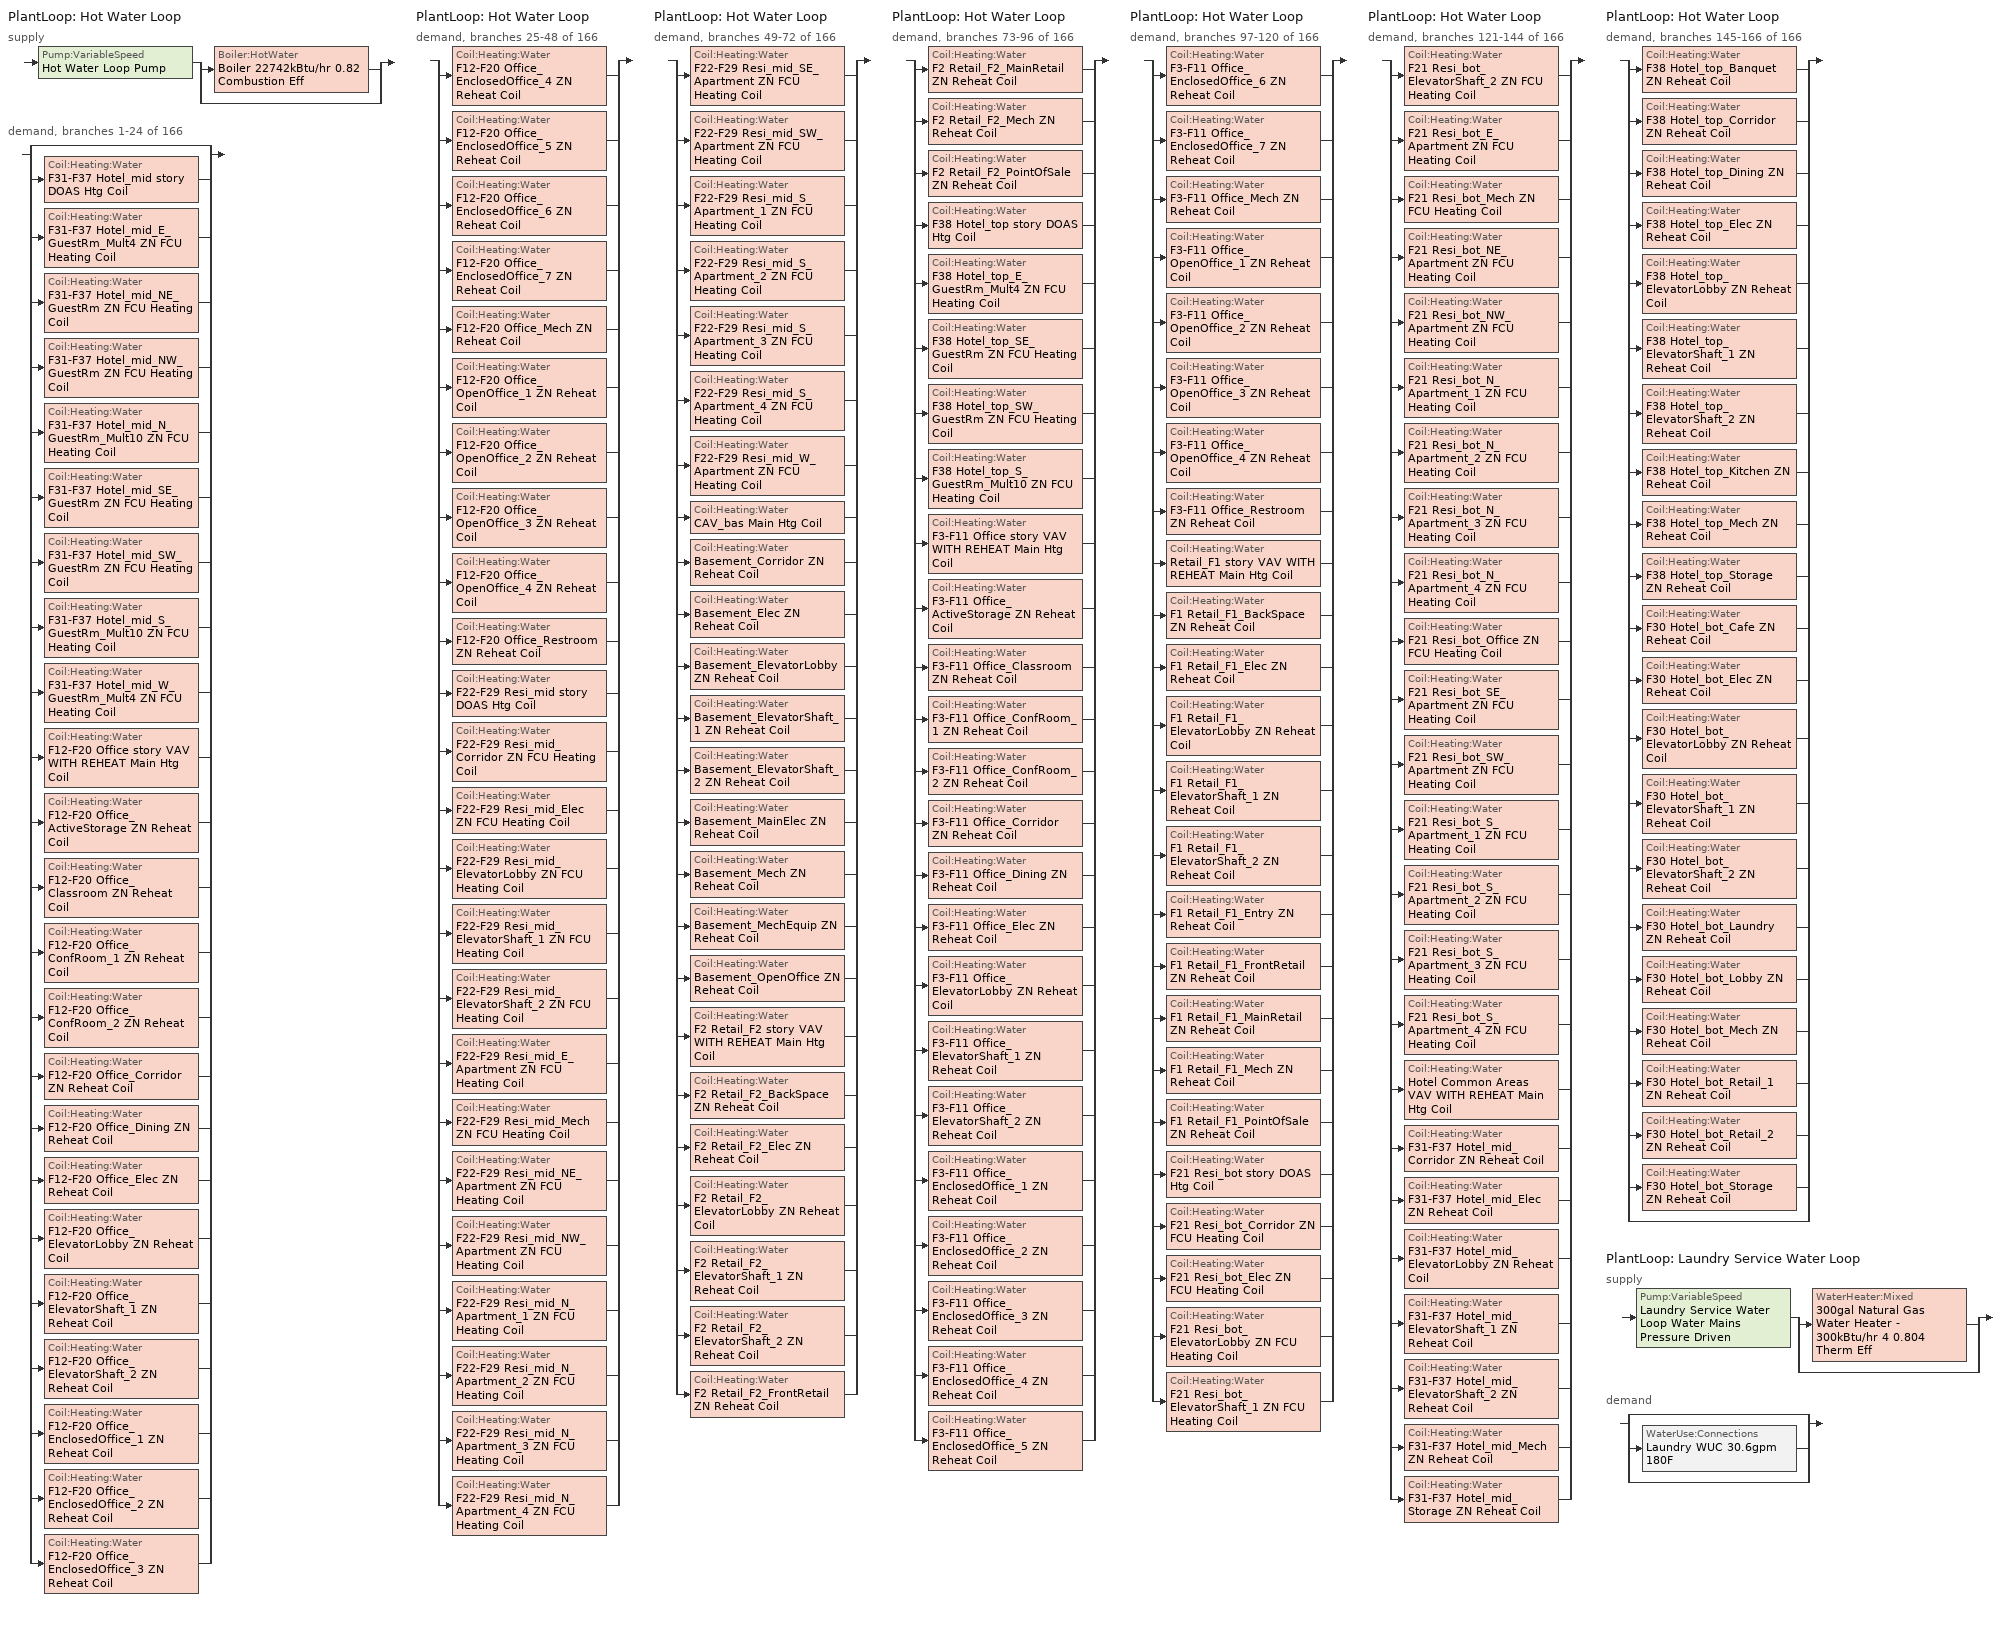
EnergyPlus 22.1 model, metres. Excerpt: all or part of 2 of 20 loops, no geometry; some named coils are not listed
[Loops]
PlantLoop 'Hot Water Loop'
 supply: Pump:VariableSpeed 'Hot Water Loop Pump' > split
  | Boiler:HotWater 'Boiler 22742kBtu/hr 0.82 Combustion Eff'
  | bypass
 demand, branches 1-24 of 166: split
  | bypass
  | Coil:Heating:Water 'F31-F37 Hotel_mid story DOAS Htg Coil'
  | Coil:Heating:Water 'F31-F37 Hotel_mid_E_GuestRm_Mult4 ZN FCU Heating Coil'
  | Coil:Heating:Water 'F31-F37 Hotel_mid_NE_GuestRm ZN FCU Heating Coil'
  | Coil:Heating:Water 'F31-F37 Hotel_mid_NW_GuestRm ZN FCU Heating Coil'
  | Coil:Heating:Water 'F31-F37 Hotel_mid_N_GuestRm_Mult10 ZN FCU Heating Coil'
  | Coil:Heating:Water 'F31-F37 Hotel_mid_SE_GuestRm ZN FCU Heating Coil'
  | Coil:Heating:Water 'F31-F37 Hotel_mid_SW_GuestRm ZN FCU Heating Coil'
  | Coil:Heating:Water 'F31-F37 Hotel_mid_S_GuestRm_Mult10 ZN FCU Heating Coil'
  | Coil:Heating:Water 'F31-F37 Hotel_mid_W_GuestRm_Mult4 ZN FCU Heating Coil'
  | Coil:Heating:Water 'F12-F20 Office story VAV WITH REHEAT Main Htg Coil'
  | Coil:Heating:Water 'F12-F20 Office_ActiveStorage ZN Reheat Coil'
  | Coil:Heating:Water 'F12-F20 Office_Classroom ZN Reheat Coil'
  | Coil:Heating:Water 'F12-F20 Office_ConfRoom_1 ZN Reheat Coil'
  | Coil:Heating:Water 'F12-F20 Office_ConfRoom_2 ZN Reheat Coil'
  | Coil:Heating:Water 'F12-F20 Office_Corridor ZN Reheat Coil'
  | Coil:Heating:Water 'F12-F20 Office_Dining ZN Reheat Coil'
  | Coil:Heating:Water 'F12-F20 Office_Elec ZN Reheat Coil'
  | Coil:Heating:Water 'F12-F20 Office_ElevatorLobby ZN Reheat Coil'
  | Coil:Heating:Water 'F12-F20 Office_ElevatorShaft_1 ZN Reheat Coil'
  | Coil:Heating:Water 'F12-F20 Office_ElevatorShaft_2 ZN Reheat Coil'
  | Coil:Heating:Water 'F12-F20 Office_EnclosedOffice_1 ZN Reheat Coil'
  | Coil:Heating:Water 'F12-F20 Office_EnclosedOffice_2 ZN Reheat Coil'
  | Coil:Heating:Water 'F12-F20 Office_EnclosedOffice_3 ZN Reheat Coil'
PlantLoop 'Hot Water Loop'
 demand, branches 25-48 of 166: split
  | Coil:Heating:Water 'F12-F20 Office_EnclosedOffice_4 ZN Reheat Coil'
  | Coil:Heating:Water 'F12-F20 Office_EnclosedOffice_5 ZN Reheat Coil'
  | Coil:Heating:Water 'F12-F20 Office_EnclosedOffice_6 ZN Reheat Coil'
  | Coil:Heating:Water 'F12-F20 Office_EnclosedOffice_7 ZN Reheat Coil'
  | Coil:Heating:Water 'F12-F20 Office_Mech ZN Reheat Coil'
  | Coil:Heating:Water 'F12-F20 Office_OpenOffice_1 ZN Reheat Coil'
  | Coil:Heating:Water 'F12-F20 Office_OpenOffice_2 ZN Reheat Coil'
  | Coil:Heating:Water 'F12-F20 Office_OpenOffice_3 ZN Reheat Coil'
  | Coil:Heating:Water 'F12-F20 Office_OpenOffice_4 ZN Reheat Coil'
  | Coil:Heating:Water 'F12-F20 Office_Restroom ZN Reheat Coil'
  | Coil:Heating:Water 'F22-F29 Resi_mid story DOAS Htg Coil'
  | Coil:Heating:Water 'F22-F29 Resi_mid_Corridor ZN FCU Heating Coil'
  | Coil:Heating:Water 'F22-F29 Resi_mid_Elec ZN FCU Heating Coil'
  | Coil:Heating:Water 'F22-F29 Resi_mid_ElevatorLobby ZN FCU Heating Coil'
  | Coil:Heating:Water 'F22-F29 Resi_mid_ElevatorShaft_1 ZN FCU Heating Coil'
  | Coil:Heating:Water 'F22-F29 Resi_mid_ElevatorShaft_2 ZN FCU Heating Coil'
  | Coil:Heating:Water 'F22-F29 Resi_mid_E_Apartment ZN FCU Heating Coil'
  | Coil:Heating:Water 'F22-F29 Resi_mid_Mech ZN FCU Heating Coil'
  | Coil:Heating:Water 'F22-F29 Resi_mid_NE_Apartment ZN FCU Heating Coil'
  | Coil:Heating:Water 'F22-F29 Resi_mid_NW_Apartment ZN FCU Heating Coil'
  | Coil:Heating:Water 'F22-F29 Resi_mid_N_Apartment_1 ZN FCU Heating Coil'
  | Coil:Heating:Water 'F22-F29 Resi_mid_N_Apartment_2 ZN FCU Heating Coil'
  | Coil:Heating:Water 'F22-F29 Resi_mid_N_Apartment_3 ZN FCU Heating Coil'
  | Coil:Heating:Water 'F22-F29 Resi_mid_N_Apartment_4 ZN FCU Heating Coil'
PlantLoop 'Hot Water Loop'
 demand, branches 49-72 of 166: split
  | Coil:Heating:Water 'F22-F29 Resi_mid_SE_Apartment ZN FCU Heating Coil'
  | Coil:Heating:Water 'F22-F29 Resi_mid_SW_Apartment ZN FCU Heating Coil'
  | Coil:Heating:Water 'F22-F29 Resi_mid_S_Apartment_1 ZN FCU Heating Coil'
  | Coil:Heating:Water 'F22-F29 Resi_mid_S_Apartment_2 ZN FCU Heating Coil'
  | Coil:Heating:Water 'F22-F29 Resi_mid_S_Apartment_3 ZN FCU Heating Coil'
  | Coil:Heating:Water 'F22-F29 Resi_mid_S_Apartment_4 ZN FCU Heating Coil'
  | Coil:Heating:Water 'F22-F29 Resi_mid_W_Apartment ZN FCU Heating Coil'
  | Coil:Heating:Water 'CAV_bas Main Htg Coil'
  | Coil:Heating:Water 'Basement_Corridor ZN Reheat Coil'
  | Coil:Heating:Water 'Basement_Elec ZN Reheat Coil'
  | Coil:Heating:Water 'Basement_ElevatorLobby ZN Reheat Coil'
  | Coil:Heating:Water 'Basement_ElevatorShaft_1 ZN Reheat Coil'
  | Coil:Heating:Water 'Basement_ElevatorShaft_2 ZN Reheat Coil'
  | Coil:Heating:Water 'Basement_MainElec ZN Reheat Coil'
  | Coil:Heating:Water 'Basement_Mech ZN Reheat Coil'
  | Coil:Heating:Water 'Basement_MechEquip ZN Reheat Coil'
  | Coil:Heating:Water 'Basement_OpenOffice ZN Reheat Coil'
  | Coil:Heating:Water 'F2 Retail_F2 story VAV WITH REHEAT Main Htg Coil'
  | Coil:Heating:Water 'F2 Retail_F2_BackSpace ZN Reheat Coil'
  | Coil:Heating:Water 'F2 Retail_F2_Elec ZN Reheat Coil'
  | Coil:Heating:Water 'F2 Retail_F2_ElevatorLobby ZN Reheat Coil'
  | Coil:Heating:Water 'F2 Retail_F2_ElevatorShaft_1 ZN Reheat Coil'
  | Coil:Heating:Water 'F2 Retail_F2_ElevatorShaft_2 ZN Reheat Coil'
  | Coil:Heating:Water 'F2 Retail_F2_FrontRetail ZN Reheat Coil'
PlantLoop 'Hot Water Loop'
 demand, branches 73-96 of 166: split
  | Coil:Heating:Water 'F2 Retail_F2_MainRetail ZN Reheat Coil'
  | Coil:Heating:Water 'F2 Retail_F2_Mech ZN Reheat Coil'
  | Coil:Heating:Water 'F2 Retail_F2_PointOfSale ZN Reheat Coil'
  | Coil:Heating:Water 'F38 Hotel_top story DOAS Htg Coil'
  | Coil:Heating:Water 'F38 Hotel_top_E_GuestRm_Mult4 ZN FCU Heating Coil'
  | Coil:Heating:Water 'F38 Hotel_top_SE_GuestRm ZN FCU Heating Coil'
  | Coil:Heating:Water 'F38 Hotel_top_SW_GuestRm ZN FCU Heating Coil'
  | Coil:Heating:Water 'F38 Hotel_top_S_GuestRm_Mult10 ZN FCU Heating Coil'
  | Coil:Heating:Water 'F3-F11 Office story VAV WITH REHEAT Main Htg Coil'
  | Coil:Heating:Water 'F3-F11 Office_ActiveStorage ZN Reheat Coil'
  | Coil:Heating:Water 'F3-F11 Office_Classroom ZN Reheat Coil'
  | Coil:Heating:Water 'F3-F11 Office_ConfRoom_1 ZN Reheat Coil'
  | Coil:Heating:Water 'F3-F11 Office_ConfRoom_2 ZN Reheat Coil'
  | Coil:Heating:Water 'F3-F11 Office_Corridor ZN Reheat Coil'
  | Coil:Heating:Water 'F3-F11 Office_Dining ZN Reheat Coil'
  | Coil:Heating:Water 'F3-F11 Office_Elec ZN Reheat Coil'
  | Coil:Heating:Water 'F3-F11 Office_ElevatorLobby ZN Reheat Coil'
  | Coil:Heating:Water 'F3-F11 Office_ElevatorShaft_1 ZN Reheat Coil'
  | Coil:Heating:Water 'F3-F11 Office_ElevatorShaft_2 ZN Reheat Coil'
  | Coil:Heating:Water 'F3-F11 Office_EnclosedOffice_1 ZN Reheat Coil'
  | Coil:Heating:Water 'F3-F11 Office_EnclosedOffice_2 ZN Reheat Coil'
  | Coil:Heating:Water 'F3-F11 Office_EnclosedOffice_3 ZN Reheat Coil'
  | Coil:Heating:Water 'F3-F11 Office_EnclosedOffice_4 ZN Reheat Coil'
  | Coil:Heating:Water 'F3-F11 Office_EnclosedOffice_5 ZN Reheat Coil'
PlantLoop 'Hot Water Loop'
 demand, branches 97-120 of 166: split
  | Coil:Heating:Water 'F3-F11 Office_EnclosedOffice_6 ZN Reheat Coil'
  | Coil:Heating:Water 'F3-F11 Office_EnclosedOffice_7 ZN Reheat Coil'
  | Coil:Heating:Water 'F3-F11 Office_Mech ZN Reheat Coil'
  | Coil:Heating:Water 'F3-F11 Office_OpenOffice_1 ZN Reheat Coil'
  | Coil:Heating:Water 'F3-F11 Office_OpenOffice_2 ZN Reheat Coil'
  | Coil:Heating:Water 'F3-F11 Office_OpenOffice_3 ZN Reheat Coil'
  | Coil:Heating:Water 'F3-F11 Office_OpenOffice_4 ZN Reheat Coil'
  | Coil:Heating:Water 'F3-F11 Office_Restroom ZN Reheat Coil'
  | Coil:Heating:Water 'Retail_F1 story VAV WITH REHEAT Main Htg Coil'
  | Coil:Heating:Water 'F1 Retail_F1_BackSpace ZN Reheat Coil'
  | Coil:Heating:Water 'F1 Retail_F1_Elec ZN Reheat Coil'
  | Coil:Heating:Water 'F1 Retail_F1_ElevatorLobby ZN Reheat Coil'
  | Coil:Heating:Water 'F1 Retail_F1_ElevatorShaft_1 ZN Reheat Coil'
  | Coil:Heating:Water 'F1 Retail_F1_ElevatorShaft_2 ZN Reheat Coil'
  | Coil:Heating:Water 'F1 Retail_F1_Entry ZN Reheat Coil'
  | Coil:Heating:Water 'F1 Retail_F1_FrontRetail ZN Reheat Coil'
  | Coil:Heating:Water 'F1 Retail_F1_MainRetail ZN Reheat Coil'
  | Coil:Heating:Water 'F1 Retail_F1_Mech ZN Reheat Coil'
  | Coil:Heating:Water 'F1 Retail_F1_PointOfSale ZN Reheat Coil'
  | Coil:Heating:Water 'F21 Resi_bot story DOAS Htg Coil'
  | Coil:Heating:Water 'F21 Resi_bot_Corridor ZN FCU Heating Coil'
  | Coil:Heating:Water 'F21 Resi_bot_Elec ZN FCU Heating Coil'
  | Coil:Heating:Water 'F21 Resi_bot_ElevatorLobby ZN FCU Heating Coil'
  | Coil:Heating:Water 'F21 Resi_bot_ElevatorShaft_1 ZN FCU Heating Coil'
PlantLoop 'Hot Water Loop'
 demand, branches 121-144 of 166: split
  | Coil:Heating:Water 'F21 Resi_bot_ElevatorShaft_2 ZN FCU Heating Coil'
  | Coil:Heating:Water 'F21 Resi_bot_E_Apartment ZN FCU Heating Coil'
  | Coil:Heating:Water 'F21 Resi_bot_Mech ZN FCU Heating Coil'
  | Coil:Heating:Water 'F21 Resi_bot_NE_Apartment ZN FCU Heating Coil'
  | Coil:Heating:Water 'F21 Resi_bot_NW_Apartment ZN FCU Heating Coil'
  | Coil:Heating:Water 'F21 Resi_bot_N_Apartment_1 ZN FCU Heating Coil'
  | Coil:Heating:Water 'F21 Resi_bot_N_Apartment_2 ZN FCU Heating Coil'
  | Coil:Heating:Water 'F21 Resi_bot_N_Apartment_3 ZN FCU Heating Coil'
  | Coil:Heating:Water 'F21 Resi_bot_N_Apartment_4 ZN FCU Heating Coil'
  | Coil:Heating:Water 'F21 Resi_bot_Office ZN FCU Heating Coil'
  | Coil:Heating:Water 'F21 Resi_bot_SE_Apartment ZN FCU Heating Coil'
  | Coil:Heating:Water 'F21 Resi_bot_SW_Apartment ZN FCU Heating Coil'
  | Coil:Heating:Water 'F21 Resi_bot_S_Apartment_1 ZN FCU Heating Coil'
  | Coil:Heating:Water 'F21 Resi_bot_S_Apartment_2 ZN FCU Heating Coil'
  | Coil:Heating:Water 'F21 Resi_bot_S_Apartment_3 ZN FCU Heating Coil'
  | Coil:Heating:Water 'F21 Resi_bot_S_Apartment_4 ZN FCU Heating Coil'
  | Coil:Heating:Water 'Hotel Common Areas VAV WITH REHEAT Main Htg Coil'
  | Coil:Heating:Water 'F31-F37 Hotel_mid_Corridor ZN Reheat Coil'
  | Coil:Heating:Water 'F31-F37 Hotel_mid_Elec ZN Reheat Coil'
  | Coil:Heating:Water 'F31-F37 Hotel_mid_ElevatorLobby ZN Reheat Coil'
  | Coil:Heating:Water 'F31-F37 Hotel_mid_ElevatorShaft_1 ZN Reheat Coil'
  | Coil:Heating:Water 'F31-F37 Hotel_mid_ElevatorShaft_2 ZN Reheat Coil'
  | Coil:Heating:Water 'F31-F37 Hotel_mid_Mech ZN Reheat Coil'
  | Coil:Heating:Water 'F31-F37 Hotel_mid_Storage ZN Reheat Coil'
PlantLoop 'Hot Water Loop'
 demand, branches 145-166 of 166: split
  | Coil:Heating:Water 'F38 Hotel_top_Banquet ZN Reheat Coil'
  | Coil:Heating:Water 'F38 Hotel_top_Corridor ZN Reheat Coil'
  | Coil:Heating:Water 'F38 Hotel_top_Dining ZN Reheat Coil'
  | Coil:Heating:Water 'F38 Hotel_top_Elec ZN Reheat Coil'
  | Coil:Heating:Water 'F38 Hotel_top_ElevatorLobby ZN Reheat Coil'
  | Coil:Heating:Water 'F38 Hotel_top_ElevatorShaft_1 ZN Reheat Coil'
  | Coil:Heating:Water 'F38 Hotel_top_ElevatorShaft_2 ZN Reheat Coil'
  | Coil:Heating:Water 'F38 Hotel_top_Kitchen ZN Reheat Coil'
  | Coil:Heating:Water 'F38 Hotel_top_Mech ZN Reheat Coil'
  | Coil:Heating:Water 'F38 Hotel_top_Storage ZN Reheat Coil'
  | Coil:Heating:Water 'F30 Hotel_bot_Cafe ZN Reheat Coil'
  | Coil:Heating:Water 'F30 Hotel_bot_Elec ZN Reheat Coil'
  | Coil:Heating:Water 'F30 Hotel_bot_ElevatorLobby ZN Reheat Coil'
  | Coil:Heating:Water 'F30 Hotel_bot_ElevatorShaft_1 ZN Reheat Coil'
  | Coil:Heating:Water 'F30 Hotel_bot_ElevatorShaft_2 ZN Reheat Coil'
  | Coil:Heating:Water 'F30 Hotel_bot_Laundry ZN Reheat Coil'
  | Coil:Heating:Water 'F30 Hotel_bot_Lobby ZN Reheat Coil'
  | Coil:Heating:Water 'F30 Hotel_bot_Mech ZN Reheat Coil'
  | Coil:Heating:Water 'F30 Hotel_bot_Retail_1 ZN Reheat Coil'
  | Coil:Heating:Water 'F30 Hotel_bot_Retail_2 ZN Reheat Coil'
  | Coil:Heating:Water 'F30 Hotel_bot_Storage ZN Reheat Coil'
  | bypass
PlantLoop 'Laundry Service Water Loop'
 supply: Pump:VariableSpeed 'Laundry Service Water Loop Water Mains Pressure Driven' > split
  | WaterHeater:Mixed '300gal Natural Gas Water Heater - 300kBtu/hr 4 0.804 Therm Eff'
  | bypass
 demand: split
  | bypass
  | WaterUse:Connections 'Laundry WUC 30.6gpm 180F'
  | bypass
[Coil:Heating:Water] Availability Schedule=Always On Discrete; U-Factor Times Area Value {W/K}=Autosize; Maximum Water Flow Rate {m3/s}=Autosize; Performance Input Method=UFactorTimesAreaAndDesignWaterFlowRate; Rated Capacity {W}=Autosize; Rated Inlet Water Temperature {C}=82.2222; Rated Outlet Water Temperature {C}=71.1111; Rated Ratio for Air and Water Convection=0.5
Name | Rated Inlet Air Temperature {C} | Rated Outlet Air Temperature {C}
Basement_Corridor ZN Reheat Coil; Basement_Elec ZN Reheat Coil; Basement_ElevatorLobby ZN Reheat Coil; Basement_ElevatorShaft_1 ZN Reheat Coil; Basement_ElevatorShaft_2 ZN Reheat Coil; Basement_MainElec ZN Reheat Coil; Basement_Mech ZN Reheat Coil; Basement_MechEquip ZN Reheat Coil; Basement_OpenOffice ZN Reheat Coil | 16.6667 | 50
F1 Retail_F1_BackSpace ZN Reheat Coil; F1 Retail_F1_Elec ZN Reheat Coil; F1 Retail_F1_ElevatorLobby ZN Reheat Coil; F1 Retail_F1_ElevatorShaft_1 ZN Reheat Coil; F1 Retail_F1_ElevatorShaft_2 ZN Reheat Coil; F1 Retail_F1_Entry ZN Reheat Coil; F1 Retail_F1_FrontRetail ZN Reheat Coil; F1 Retail_F1_MainRetail ZN Reheat Coil; F1 Retail_F1_Mech ZN Reheat Coil; F1 Retail_F1_PointOfSale ZN Reheat Coil; F12-F20 Office_ActiveStorage ZN Reheat Coil; F12-F20 Office_Classroom ZN Reheat Coil; F12-F20 Office_ConfRoom_1 ZN Reheat Coil; F12-F20 Office_ConfRoom_2 ZN Reheat Coil; F12-F20 Office_Corridor ZN Reheat Coil; F12-F20 Office_Dining ZN Reheat Coil; F12-F20 Office_Elec ZN Reheat Coil; F12-F20 Office_ElevatorLobby ZN Reheat Coil; F12-F20 Office_ElevatorShaft_1 ZN Reheat Coil; F12-F20 Office_ElevatorShaft_2 ZN Reheat Coil; F12-F20 Office_EnclosedOffice_1 ZN Reheat Coil; F12-F20 Office_EnclosedOffice_2 ZN Reheat Coil; F12-F20 Office_EnclosedOffice_3 ZN Reheat Coil; F12-F20 Office_EnclosedOffice_4 ZN Reheat Coil; F12-F20 Office_EnclosedOffice_5 ZN Reheat Coil; F12-F20 Office_EnclosedOffice_6 ZN Reheat Coil; F12-F20 Office_EnclosedOffice_7 ZN Reheat Coil; F12-F20 Office_Mech ZN Reheat Coil; F12-F20 Office_OpenOffice_1 ZN Reheat Coil; F12-F20 Office_OpenOffice_2 ZN Reheat Coil; F12-F20 Office_OpenOffice_3 ZN Reheat Coil; F12-F20 Office_OpenOffice_4 ZN Reheat Coil; F12-F20 Office_Restroom ZN Reheat Coil; F2 Retail_F2_BackSpace ZN Reheat Coil; F2 Retail_F2_Elec ZN Reheat Coil; F2 Retail_F2_ElevatorLobby ZN Reheat Coil; F2 Retail_F2_ElevatorShaft_1 ZN Reheat Coil; F2 Retail_F2_ElevatorShaft_2 ZN Reheat Coil; F2 Retail_F2_FrontRetail ZN Reheat Coil; F2 Retail_F2_MainRetail ZN Reheat Coil; F2 Retail_F2_Mech ZN Reheat Coil; F2 Retail_F2_PointOfSale ZN Reheat Coil; F3-F11 Office_ActiveStorage ZN Reheat Coil; F3-F11 Office_Classroom ZN Reheat Coil; F3-F11 Office_ConfRoom_1 ZN Reheat Coil; F3-F11 Office_ConfRoom_2 ZN Reheat Coil; F3-F11 Office_Corridor ZN Reheat Coil; F3-F11 Office_Dining ZN Reheat Coil; F3-F11 Office_Elec ZN Reheat Coil; F3-F11 Office_ElevatorLobby ZN Reheat Coil; F3-F11 Office_ElevatorShaft_1 ZN Reheat Coil; F3-F11 Office_ElevatorShaft_2 ZN Reheat Coil; F3-F11 Office_EnclosedOffice_1 ZN Reheat Coil; F3-F11 Office_EnclosedOffice_2 ZN Reheat Coil; F3-F11 Office_EnclosedOffice_3 ZN Reheat Coil; F3-F11 Office_EnclosedOffice_4 ZN Reheat Coil; F3-F11 Office_EnclosedOffice_5 ZN Reheat Coil; F3-F11 Office_EnclosedOffice_6 ZN Reheat Coil; F3-F11 Office_EnclosedOffice_7 ZN Reheat Coil; F3-F11 Office_Mech ZN Reheat Coil; F3-F11 Office_OpenOffice_1 ZN Reheat Coil; F3-F11 Office_OpenOffice_2 ZN Reheat Coil; F3-F11 Office_OpenOffice_3 ZN Reheat Coil; F3-F11 Office_OpenOffice_4 ZN Reheat Coil; F3-F11 Office_Restroom ZN Reheat Coil; F30 Hotel_bot_Cafe ZN Reheat Coil; F30 Hotel_bot_Elec ZN Reheat Coil; F30 Hotel_bot_ElevatorLobby ZN Reheat Coil; F30 Hotel_bot_ElevatorShaft_1 ZN Reheat Coil; F30 Hotel_bot_ElevatorShaft_2 ZN Reheat Coil; F30 Hotel_bot_Laundry ZN Reheat Coil; F30 Hotel_bot_Lobby ZN Reheat Coil; F30 Hotel_bot_Mech ZN Reheat Coil; F30 Hotel_bot_Retail_1 ZN Reheat Coil; F30 Hotel_bot_Retail_2 ZN Reheat Coil; F30 Hotel_bot_Storage ZN Reheat Coil; F31-F37 Hotel_mid_Corridor ZN Reheat Coil; F31-F37 Hotel_mid_Elec ZN Reheat Coil; F31-F37 Hotel_mid_ElevatorLobby ZN Reheat Coil; F31-F37 Hotel_mid_ElevatorShaft_1 ZN Reheat Coil; F31-F37 Hotel_mid_ElevatorShaft_2 ZN Reheat Coil; F31-F37 Hotel_mid_Mech ZN Reheat Coil; F31-F37 Hotel_mid_Storage ZN Reheat Coil; F38 Hotel_top_Banquet ZN Reheat Coil; F38 Hotel_top_Corridor ZN Reheat Coil; F38 Hotel_top_Dining ZN Reheat Coil; F38 Hotel_top_Elec ZN Reheat Coil; F38 Hotel_top_ElevatorLobby ZN Reheat Coil; F38 Hotel_top_ElevatorShaft_1 ZN Reheat Coil; F38 Hotel_top_ElevatorShaft_2 ZN Reheat Coil; F38 Hotel_top_Kitchen ZN Reheat Coil; F38 Hotel_top_Mech ZN Reheat Coil; F38 Hotel_top_Storage ZN Reheat Coil | 12.7778 | 40
F21 Resi_bot_Corridor ZN FCU Heating Coil; F21 Resi_bot_Elec ZN FCU Heating Coil; F21 Resi_bot_ElevatorLobby ZN FCU Heating Coil; F21 Resi_bot_ElevatorShaft_1 ZN FCU Heating Coil; F21 Resi_bot_ElevatorShaft_2 ZN FCU Heating Coil; F21 Resi_bot_E_Apartment ZN FCU Heating Coil; F21 Resi_bot_Mech ZN FCU Heating Coil; F21 Resi_bot_NE_Apartment ZN FCU Heating Coil; F21 Resi_bot_NW_Apartment ZN FCU Heating Coil; F21 Resi_bot_N_Apartment_1 ZN FCU Heating Coil; F21 Resi_bot_N_Apartment_2 ZN FCU Heating Coil; F21 Resi_bot_N_Apartment_3 ZN FCU Heating Coil; F21 Resi_bot_N_Apartment_4 ZN FCU Heating Coil; F21 Resi_bot_Office ZN FCU Heating Coil; F21 Resi_bot_SE_Apartment ZN FCU Heating Coil; F21 Resi_bot_SW_Apartment ZN FCU Heating Coil; F21 Resi_bot_S_Apartment_1 ZN FCU Heating Coil; F21 Resi_bot_S_Apartment_2 ZN FCU Heating Coil; F21 Resi_bot_S_Apartment_3 ZN FCU Heating Coil; F21 Resi_bot_S_Apartment_4 ZN FCU Heating Coil; F22-F29 Resi_mid_Corridor ZN FCU Heating Coil; F22-F29 Resi_mid_Elec ZN FCU Heating Coil; F22-F29 Resi_mid_ElevatorLobby ZN FCU Heating Coil; F22-F29 Resi_mid_ElevatorShaft_1 ZN FCU Heating Coil; F22-F29 Resi_mid_ElevatorShaft_2 ZN FCU Heating Coil; F22-F29 Resi_mid_E_Apartment ZN FCU Heating Coil; F22-F29 Resi_mid_Mech ZN FCU Heating Coil; F22-F29 Resi_mid_NE_Apartment ZN FCU Heating Coil; F22-F29 Resi_mid_NW_Apartment ZN FCU Heating Coil; F22-F29 Resi_mid_N_Apartment_1 ZN FCU Heating Coil; F22-F29 Resi_mid_N_Apartment_2 ZN FCU Heating Coil; F22-F29 Resi_mid_N_Apartment_3 ZN FCU Heating Coil; F22-F29 Resi_mid_N_Apartment_4 ZN FCU Heating Coil; F22-F29 Resi_mid_SE_Apartment ZN FCU Heating Coil; F22-F29 Resi_mid_SW_Apartment ZN FCU Heating Coil; F22-F29 Resi_mid_S_Apartment_1 ZN FCU Heating Coil; F22-F29 Resi_mid_S_Apartment_2 ZN FCU Heating Coil; F22-F29 Resi_mid_S_Apartment_3 ZN FCU Heating Coil; F22-F29 Resi_mid_S_Apartment_4 ZN FCU Heating Coil; F22-F29 Resi_mid_W_Apartment ZN FCU Heating Coil; F31-F37 Hotel_mid_E_GuestRm_Mult4 ZN FCU Heating Coil; F31-F37 Hotel_mid_NE_GuestRm ZN FCU Heating Coil; F31-F37 Hotel_mid_NW_GuestRm ZN FCU Heating Coil; F31-F37 Hotel_mid_N_GuestRm_Mult10 ZN FCU Heating Coil; F31-F37 Hotel_mid_SE_GuestRm ZN FCU Heating Coil; F31-F37 Hotel_mid_SW_GuestRm ZN FCU Heating Coil; F31-F37 Hotel_mid_S_GuestRm_Mult10 ZN FCU Heating Coil; F31-F37 Hotel_mid_W_GuestRm_Mult4 ZN FCU Heating Coil; F38 Hotel_top_E_GuestRm_Mult4 ZN FCU Heating Coil; F38 Hotel_top_SE_GuestRm ZN FCU Heating Coil; F38 Hotel_top_SW_GuestRm ZN FCU Heating Coil; F38 Hotel_top_S_GuestRm_Mult10 ZN FCU Heating Coil | 16.6 | 40
[SetpointManager:Scheduled] Control Variable=Temperature
Name | Schedule | Setpoint Node or NodeList
Hot Water Loop Setpoint Manager | Hot Water Loop Temp - 180F | Hot Water Loop Supply Outlet Node
Service hot water setpoint manager 4 | Service Water Loop Temp - 180F | Laundry Service Water Loop Supply Outlet Node
[PlantLoop] Fluid Type=Water; Minimum Loop Temperature {C}=10; Maximum Loop Flow Rate {m3/s}=Autosize; Minimum Loop Flow Rate {m3/s}=0; Plant Loop Volume {m3}=Autocalculate; Load Distribution Scheme=Optimal; Plant Loop Demand Calculation Scheme=SingleSetpoint; Common Pipe Simulation=None
Name | Plant Equipment Operation Scheme | Maximum Loop Temperature {C}
Hot Water Loop | Hot Water Loop Operation Schemes | 100
Laundry Service Water Loop | Laundry Service Water Loop Operation Schemes | 82.2222
[Sizing:Plant] Loop Type=Heating; Design Loop Exit Temperature {C}=82.2222; Sizing Option=NonCoincident; Zone Timesteps in Averaging Window=1; Coincident Sizing Factor Mode=None
Name | Loop Design Temperature Difference {deltaC}
Hot Water Loop | 11.1111
Laundry Service Water Loop | 5
[WaterHeater:Mixed]
300gal Natural Gas Water Heater - 300kBtu/hr 4 0.804 Therm Eff: Tank Volume {m3}=1.13562; Setpoint Temperature Schedule=Service Water Loop Temp - 180F; Deadband Temperature Difference {deltaC}=2; Maximum Temperature Limit {C}=82.2222; Heater Control Type=Cycle; Heater Maximum Capacity {W}=87921.3; Heater Ignition Minimum Flow Rate {m3/s}=0; Heater Ignition Delay {s}=0; Heater Fuel Type=NaturalGas; Heater Thermal Efficiency=0.803984; Off Cycle Parasitic Fuel Consumption Rate {W}=0; Off Cycle Parasitic Fuel Type=NaturalGas; Off Cycle Parasitic Heat Fraction to Tank=0; On Cycle Parasitic Fuel Consumption Rate {W}=0; On Cycle Parasitic Fuel Type=NaturalGas; On Cycle Parasitic Heat Fraction to Tank=0; Ambient Temperature Indicator=Schedule; Ambient Temperature Schedule=Water Heater Ambient Temp Schedule 71.6F; Off Cycle Loss Coefficient to Ambient Temperature {W/K}=11.2595; Off Cycle Loss Fraction to Zone=1; On Cycle Loss Coefficient to Ambient Temperature {W/K}=11.2595; On Cycle Loss Fraction to Zone=1; Use Side Effectiveness=1; Source Side Effectiveness=1; Use Side Design Flow Rate {m3/s}=Autosize; Source Side Design Flow Rate {m3/s}=Autosize; Indirect Water Heating Recovery Time {hr}=1.5; Source Side Flow Control Mode=IndirectHeatPrimarySetpoint
[WaterHeater:Sizing]
300gal Natural Gas Water Heater - 300kBtu/hr 4 0.804 Therm Eff: Design Mode=PeakDraw; Time Storage Can Meet Peak Draw {hr}=0.538503; Time for Tank Recovery {hr}=0; Nominal Tank Volume for Autosizing Plant Connections {m3}=1
[WaterUse:Connections]
Laundry WUC 30.6gpm 180F: Drain Water Heat Exchanger Type=None; Drain Water Heat Exchanger Destination=Plant; Water Use Equipment Name 1=Laundry Service Water Use 30.6gpm 180F
[WaterUse:Equipment]
Laundry Service Water Use 30.6gpm 180F: Peak Flow Rate {m3/s}=0.00193056; Flow Rate Fraction Schedule=HotelLarge LAUNDRY_SWH_SCH; Target Temperature Schedule=Mixed Water At Faucet Temp - 180F; Sensible Fraction Schedule=Fraction Sensible - 0.2; Latent Fraction Schedule=Fraction Latent - 0.05
[PlantEquipmentOperationSchemes] Control Scheme Object Type 1=PlantEquipmentOperation:HeatingLoad; Control Scheme Schedule Name 1=Always On Discrete
Name | Control Scheme Name 1
Hot Water Loop Operation Schemes | Hot Water Loop Heating Operation Scheme
Laundry Service Water Loop Operation Schemes | Laundry Service Water Loop Heating Operation Scheme
[PlantEquipmentOperation:HeatingLoad] Load Range Lower Limit 1 {W}=0; Load Range Upper Limit 1 {W}=1000000000
Name | Range Equipment List Name 1
Hot Water Loop Heating Operation Scheme | Hot Water Loop Heating Equipment List
Laundry Service Water Loop Heating Operation Scheme | Laundry Service Water Loop Heating Equipment List
[PlantEquipmentList]
Hot Water Loop Heating Equipment List: Boiler:HotWater, Boiler 22742kBtu/hr 0.82 Combustion Eff
Laundry Service Water Loop Heating Equipment List: WaterHeater:Mixed, 300gal Natural Gas Water Heater - 300kBtu/hr 4 0.804 Therm Eff
[Pump:VariableSpeed] Design Maximum Flow Rate {m3/s}=Autosize; Design Power Consumption {W}=Autosize; Fraction of Motor Inefficiencies to Fluid Stream=0; Coefficient 1 of the Part Load Performance Curve=0; Design Minimum Flow Rate {m3/s}=0; Pump Control Type=Intermittent; Skin Loss Radiative Fraction=0.5; Design Power Sizing Method=PowerPerFlowPerPressure; Design Electric Power per Unit Flow Rate {W/(m3/s)}=348701.1; Design Shaft Power per Unit Flow Rate per Unit Head {W/((m3/s)-Pa)}=1.28205; Design Minimum Flow Rate Fraction=0
Name | Design Pump Head {Pa} | Motor Efficiency | Coefficient 2 of the Part Load Performance Curve | Coefficient 3 of the Part Load Performance Curve | Coefficient 4 of the Part Load Performance Curve
Hot Water Loop Pump | 179344 | 0.96045 | 0.0205 | 0.4101 | 0.5753
Laundry Service Water Loop Water Mains Pressure Driven | 0.001 | 1 | 3.2485 | -4.7443 | 2.5294
[Boiler:HotWater]
Boiler 22742kBtu/hr 0.82 Combustion Eff: Fuel Type=NaturalGas; Nominal Capacity {W}=Autosize; Nominal Thermal Efficiency=0.813; Efficiency Curve Temperature Evaluation Variable=LeavingBoiler; Normalized Boiler Efficiency Curve=Boiler with Minimum Turndown; Design Water Flow Rate {m3/s}=Autosize; Minimum Part Load Ratio=0; Maximum Part Load Ratio=1.2; Optimum Part Load Ratio=1; Water Outlet Upper Temperature Limit {C}=95; Boiler Flow Mode=LeavingSetpointModulated; On Cycle Parasitic Electric Load {W}=0; Sizing Factor=1
[Schedule:Day:Interval]
Fraction Latent - 0.05 Default: No, 24:00, 0.05
Fraction Sensible - 0.2 Default: No, 24:00, 0.2
Hot Water Loop Temp - 180F Default; Mixed Water At Faucet Temp - 180F Default; Service Water Loop Temp - 180F Default: No, 24:00, 82.2222
HotelLarge LAUNDRY_SWH_SCH Default; HotelLarge LAUNDRY_SWH_SCH Summer Design Day; HotelLarge LAUNDRY_SWH_SCH Winter Design Day: No, 17:00, 0, 24:00, 1
Water Heater Ambient Temp Schedule 71.6F Default: No, 24:00, 22
[Schedule:Week:Daily]
Fraction Latent - 0.05 Week Rule - Jan1-Dec31: Fraction Latent - 0.05 Default, Fraction Latent - 0.05 Default, Fraction Latent - 0.05 Default, Fraction Latent - 0.05 Default, Fraction Latent - 0.05 Default, Fraction Latent - 0.05 Default, Fraction Latent - 0.05 Default, Fraction Latent - 0.05 Default, Fraction Latent - 0.05 Default, Fraction Latent - 0.05 Default, Fraction Latent - 0.05 Default, Fraction Latent - 0.05 Default
Fraction Sensible - 0.2 Week Rule - Jan1-Dec31: Fraction Sensible - 0.2 Default, Fraction Sensible - 0.2 Default, Fraction Sensible - 0.2 Default, Fraction Sensible - 0.2 Default, Fraction Sensible - 0.2 Default, Fraction Sensible - 0.2 Default, Fraction Sensible - 0.2 Default, Fraction Sensible - 0.2 Default, Fraction Sensible - 0.2 Default, Fraction Sensible - 0.2 Default, Fraction Sensible - 0.2 Default, Fraction Sensible - 0.2 Default
Hot Water Loop Temp - 180F Week Rule - Jan1-Dec31: Hot Water Loop Temp - 180F Default, Hot Water Loop Temp - 180F Default, Hot Water Loop Temp - 180F Default, Hot Water Loop Temp - 180F Default, Hot Water Loop Temp - 180F Default, Hot Water Loop Temp - 180F Default, Hot Water Loop Temp - 180F Default, Hot Water Loop Temp - 180F Default, Hot Water Loop Temp - 180F Default, Hot Water Loop Temp - 180F Default, Hot Water Loop Temp - 180F Default, Hot Water Loop Temp - 180F Default
HotelLarge LAUNDRY_SWH_SCH Week Rule - Jan1-Dec31: HotelLarge LAUNDRY_SWH_SCH Default, HotelLarge LAUNDRY_SWH_SCH Default, HotelLarge LAUNDRY_SWH_SCH Default, HotelLarge LAUNDRY_SWH_SCH Default, HotelLarge LAUNDRY_SWH_SCH Default, HotelLarge LAUNDRY_SWH_SCH Default, HotelLarge LAUNDRY_SWH_SCH Default, HotelLarge LAUNDRY_SWH_SCH Default, HotelLarge LAUNDRY_SWH_SCH Summer Design Day, HotelLarge LAUNDRY_SWH_SCH Winter Design Day, HotelLarge LAUNDRY_SWH_SCH Default, HotelLarge LAUNDRY_SWH_SCH Default
Mixed Water At Faucet Temp - 180F Week Rule - Jan1-Dec31: Mixed Water At Faucet Temp - 180F Default, Mixed Water At Faucet Temp - 180F Default, Mixed Water At Faucet Temp - 180F Default, Mixed Water At Faucet Temp - 180F Default, Mixed Water At Faucet Temp - 180F Default, Mixed Water At Faucet Temp - 180F Default, Mixed Water At Faucet Temp - 180F Default, Mixed Water At Faucet Temp - 180F Default, Mixed Water At Faucet Temp - 180F Default, Mixed Water At Faucet Temp - 180F Default, Mixed Water At Faucet Temp - 180F Default, Mixed Water At Faucet Temp - 180F Default
Service Water Loop Temp - 180F Week Rule - Jan1-Dec31: Service Water Loop Temp - 180F Default, Service Water Loop Temp - 180F Default, Service Water Loop Temp - 180F Default, Service Water Loop Temp - 180F Default, Service Water Loop Temp - 180F Default, Service Water Loop Temp - 180F Default, Service Water Loop Temp - 180F Default, Service Water Loop Temp - 180F Default, Service Water Loop Temp - 180F Default, Service Water Loop Temp - 180F Default, Service Water Loop Temp - 180F Default, Service Water Loop Temp - 180F Default
Water Heater Ambient Temp Schedule 71.6F Week Rule - Jan1-Dec31: Water Heater Ambient Temp Schedule 71.6F Default, Water Heater Ambient Temp Schedule 71.6F Default, Water Heater Ambient Temp Schedule 71.6F Default, Water Heater Ambient Temp Schedule 71.6F Default, Water Heater Ambient Temp Schedule 71.6F Default, Water Heater Ambient Temp Schedule 71.6F Default, Water Heater Ambient Temp Schedule 71.6F Default, Water Heater Ambient Temp Schedule 71.6F Default, Water Heater Ambient Temp Schedule 71.6F Default, Water Heater Ambient Temp Schedule 71.6F Default, Water Heater Ambient Temp Schedule 71.6F Default, Water Heater Ambient Temp Schedule 71.6F Default
[Schedule:Year]
Fraction Latent - 0.05: Fraction Latent - 0.05 Week Rule - Jan1-Dec31, 1, 1, 12, 31
Fraction Sensible - 0.2: Fraction Sensible - 0.2 Week Rule - Jan1-Dec31, 1, 1, 12, 31
Hot Water Loop Temp - 180F: Hot Water Loop Temp - 180F Week Rule - Jan1-Dec31, 1, 1, 12, 31
HotelLarge LAUNDRY_SWH_SCH: HotelLarge LAUNDRY_SWH_SCH Week Rule - Jan1-Dec31, 1, 1, 12, 31
Mixed Water At Faucet Temp - 180F: Mixed Water At Faucet Temp - 180F Week Rule - Jan1-Dec31, 1, 1, 12, 31
Service Water Loop Temp - 180F: Service Water Loop Temp - 180F Week Rule - Jan1-Dec31, 1, 1, 12, 31
Water Heater Ambient Temp Schedule 71.6F: Water Heater Ambient Temp Schedule 71.6F Week Rule - Jan1-Dec31, 1, 1, 12, 31
[Schedule:Constant]
Always On Discrete: Hourly Value=1
[Curve:Cubic]
Boiler with Minimum Turndown: Coefficient1 Constant=0.7791; Coefficient2 x=1.4745; Coefficient3 x**2=-2.5795; Coefficient4 x**3=1.3467; Minimum Value of x {BasedOnField A2}=0; Maximum Value of x {BasedOnField A2}=1.3
